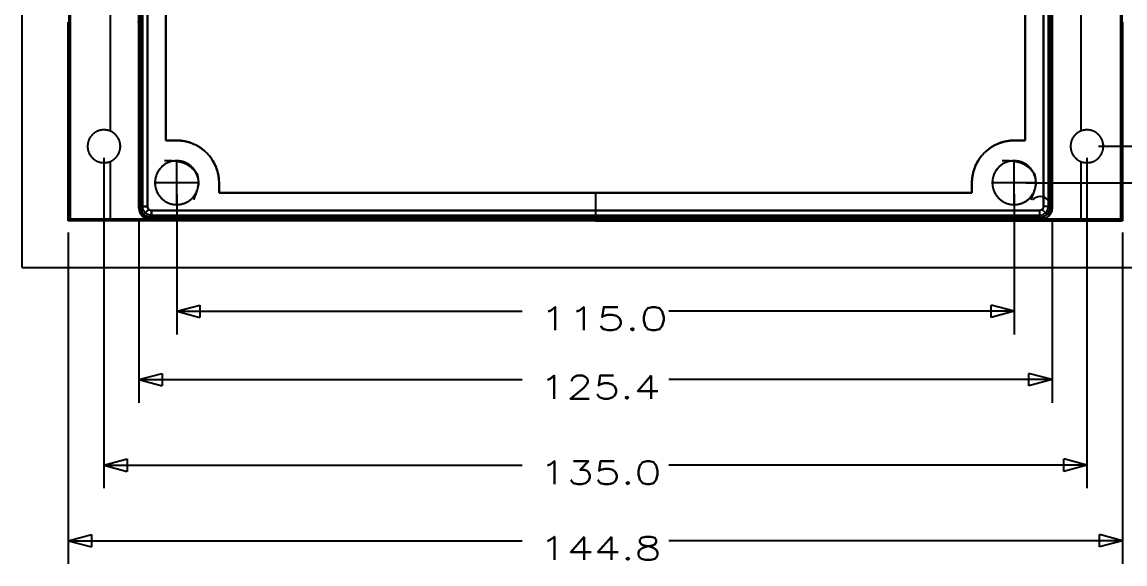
# Model space of a CAD drawing. Header units: inches. Extents: x 218 to 446, y 471 to 756.
# Drawn here: x 218.5 to 369.9, y 470.7 to 545.1 of the extents above; entities that cross this region are included whole.
import ezdxf

# ---------------------------------------------------------------- set-up
doc = ezdxf.new("R2010")
doc.units = ezdxf.units.IN
doc.layers.add('1', color=7, linetype='Continuous', true_color=0xffffff)
doc.styles.add('blockfont', font='simplex.shx')
doc.dimstyles.get("Standard").update_dxf_attribs({"dimtxt": 0.18, "dimasz": 0.18, "dimexe": 0.18, "dimexo": 0.0625, "dimgap": 0.09, "dimtad": 0, "dimtih": 1, "dimtoh": 1, "dimdec": 4, "dimzin": 0, "dimdsep": 46, "dimtxsty": 'Standard', "dimcen": 0.09, "dimadec": 0, "dimazin": 0, "dimtfac": 1, "dimtdec": 4, "dimtofl": 0, "dimtmove": 0, "dimatfit": 3, "dimfxl": 0, "dimtolj": 1, "dimtzin": 0, "dimarcsym": 0})

# ---------------------------------------------------------------- blocks, each defined once
blk = doc.blocks.new('ASSORTED_DRAFT1')
at = {"color": 7}
for p, q in [((229.71, 484.3), (232.89, 485.15)), ((232.89, 485.15), (232.89, 483.45)), ((229.71, 484.3), (232.89, 483.45))]:
    blk.add_line(p, q, dxfattribs=at)
blk = doc.blocks.new('ASSORTED_DRAFT2')
at = {"color": 7}
for p, q in [((364.71, 484.3), (361.54, 485.15)), ((361.54, 483.45), (361.54, 485.15)), ((364.71, 484.3), (361.54, 483.45))]:
    blk.add_line(p, q, dxfattribs=at)
blk = doc.blocks.new('_D0')
at = {"layer": '1', "color": 7}
for p, q in [((234.51, 517.98), (234.51, 492.86)), ((359.91, 517.98), (359.91, 492.86)), ((234.51, 496.04), (237.69, 496.89)), ((237.69, 496.89), (237.69, 495.19)), ((359.91, 496.04), (356.74, 496.89)), ((356.74, 495.19), (356.74, 496.89)), ((234.51, 496.04), (287.13, 496.04)), ((234.51, 496.04), (237.69, 495.19)), ((359.91, 496.04), (307.29, 496.04)), ((359.91, 496.04), (356.74, 495.19))]:
    blk.add_line(p, q, dxfattribs=at)
at = {"layer": '1', "color": 7, "insert": (289.52, 493.42), "char_height": 3.175, "attachment_point": 7, "line_spacing_factor": 0.903614, "style": 'blockfont'}
blk.add_mtext('\\W01.358;\\Fsimplex.shx;125.4', dxfattribs=at)
blk = doc.blocks.new('_D1')
at = {"layer": '1', "color": 7}
for p, q in [((351.81, 587.16), (387.64, 587.16)), ((384.47, 587.16), (383.61, 583.99)), ((384.47, 587.16), (384.47, 555.66)), ((384.47, 587.16), (385.32, 583.99)), ((385.32, 583.99), (383.61, 583.99)), ((384.47, 517.82), (384.47, 549.31)), ((384.47, 517.82), (383.61, 520.99)), ((383.61, 520.99), (385.32, 520.99)), ((384.47, 517.82), (385.32, 520.99)), ((371.2, 517.82), (387.64, 517.82))]:
    blk.add_line(p, q, dxfattribs=at)
at = {"layer": '1', "color": 7, "insert": (378.5, 549.88), "char_height": 3.175, "attachment_point": 7, "line_spacing_factor": 0.903614, "style": 'blockfont'}
blk.add_mtext('\\W01.350;\\Fsimplex.shx;69.3', dxfattribs=at)
blk = doc.blocks.new('_D3')
at = {"layer": '1', "color": 7}
for p, q in [((224.81, 516.23), (224.81, 470.75)), ((369.61, 516.23), (369.61, 470.75)), ((224.81, 473.92), (227.99, 474.77)), ((227.99, 474.77), (227.99, 473.07)), ((369.61, 473.92), (366.44, 474.77)), ((366.44, 473.07), (366.44, 474.77)), ((224.81, 473.92), (287.13, 473.92)), ((224.81, 473.92), (227.99, 473.07)), ((369.61, 473.92), (307.29, 473.92)), ((369.61, 473.92), (366.44, 473.07))]:
    blk.add_line(p, q, dxfattribs=at)
at = {"layer": '1', "color": 7, "insert": (289.52, 471.31), "char_height": 3.175, "attachment_point": 7, "line_spacing_factor": 0.903614, "style": 'blockfont'}
blk.add_mtext('\\W01.371;\\Fsimplex.shx;144.8', dxfattribs=at)
blk = doc.blocks.new('_D4')
at = {"layer": '1', "color": 7}
for p, q in [((239.71, 521.48), (239.71, 502.25)), ((354.71, 521.48), (354.71, 502.25)), ((239.71, 505.43), (242.89, 506.28)), ((242.89, 506.28), (242.89, 504.58)), ((354.71, 505.43), (351.54, 506.28)), ((351.54, 504.58), (351.54, 506.28)), ((239.71, 505.43), (287.13, 505.43)), ((239.71, 505.43), (242.89, 504.58)), ((354.71, 505.43), (307.29, 505.43)), ((354.71, 505.43), (351.54, 504.58))]:
    blk.add_line(p, q, dxfattribs=at)
at = {"layer": '1', "color": 7, "insert": (289.52, 502.82), "char_height": 3.175, "attachment_point": 7, "line_spacing_factor": 0.903614, "style": 'blockfont'}
blk.add_mtext('\\W01.441;\\Fsimplex.shx;115.0', dxfattribs=at)
blk = doc.blocks.new('_D8')
at = {"layer": '1', "color": 7}
for p, q in [((356.3, 603.07), (424.87, 603.07)), ((421.69, 603.07), (420.84, 599.89)), ((421.69, 603.07), (421.69, 555.66)), ((421.69, 603.07), (422.55, 599.89)), ((422.55, 599.89), (420.84, 599.89)), ((421.69, 523.07), (421.69, 549.31)), ((421.69, 523.07), (420.84, 526.24)), ((420.84, 526.24), (422.55, 526.24)), ((421.69, 523.07), (422.55, 526.24)), ((356.3, 523.07), (424.87, 523.07))]:
    blk.add_line(p, q, dxfattribs=at)
at = {"layer": '1', "color": 7, "insert": (415.73, 549.88), "char_height": 3.175, "attachment_point": 7, "line_spacing_factor": 0.903614, "style": 'blockfont'}
blk.add_mtext('\\W01.350;\\Fsimplex.shx;80.0', dxfattribs=at)

msp = doc.modelspace()

# ---------------------------------------------------------------- linework, layer by layer
at = {"layer": '1', "color": 251}
for q in [(218.46, 614.7), (375.96, 511.43)]:
    msp.add_line((218.46, 511.43), q, dxfattribs=at)
at = {"layer": '1', "color": 143}
for p, q in [((234.54, 519.59), (234.54, 606.54)), ((234.57, 519.63), (234.57, 606.51)), ((359.85, 606.51), (359.85, 519.63)), ((359.88, 519.59), (359.88, 606.54)), ((234.51, 519.57), (234.51, 519.57)), ((359.91, 519.57), (359.91, 519.57)), ((224.81, 517.82), (225.06, 518.07)), ((235.92, 518.07), (225.06, 518.07)), ((297.21, 517.82), (297.21, 518.07)), ((369.36, 518.07), (358.51, 518.07)), ((369.61, 517.82), (369.36, 518.07)), ((369.61, 517.82), (224.81, 517.82)), ((224.94, 517.94), (369.49, 517.94))]:
    msp.add_line(p, q, dxfattribs=at)
at = {"layer": '1', "color": 161}
for p, q in [((234.75, 519.28), (234.75, 606.33)), ((234.75, 519.8), (234.75, 606.33)), ((235.03, 519.28), (235.03, 606.33)), ((235.7, 606.33), (235.7, 519.8)), ((358.73, 519.8), (358.73, 606.33)), ((359.39, 606.85), (359.39, 519.8)), ((359.68, 606.85), (359.68, 519.8)), ((359.68, 606.33), (359.68, 519.8)), ((238.21, 528.87), (238.21, 583.67)), ((356.21, 583.67), (356.21, 528.87)), ((239.71, 528.87), (238.21, 528.87)), ((356.21, 528.87), (354.71, 528.87)), ((245.51, 521.67), (245.51, 523.07)), ((348.91, 523.07), (348.91, 521.67)), ((348.91, 521.67), (245.51, 521.67)), ((234.75, 519.8), (234.51, 519.57)), ((359.67, 519.8), (359.91, 519.57)), ((235.18, 518.75), (234.95, 518.51)), ((236.01, 518.07), (236.25, 518.3)), ((358.41, 518.07), (358.18, 518.3)), ((359.48, 518.51), (359.24, 518.75))]:
    msp.add_line(p, q, dxfattribs=at)
at = {"layer": '1', "color": 7}
for p, q in [((366.3, 528.07), (407.26, 528.07)), ((229.71, 526.48), (229.71, 481.13)), ((364.71, 526.48), (364.71, 481.13)), ((229.71, 484.3), (287.13, 484.3)), ((364.71, 484.3), (307.29, 484.3))]:
    msp.add_line(p, q, dxfattribs=at)
at = {"layer": '1', "color": 161}
msp.add_arc((236.25, 519.8), 0.551, 180.0701, 269.93, dxfattribs=at)
at = {"layer": '1', "color": 161, "extrusion": (0, 0, -1)}
msp.add_arc((-358.18, 519.8), 0.551, 180.0701, 269.93, dxfattribs=at)
at = {"layer": '1', "color": 161}
for centre, start_param, end_param in [((358.3, 519.66), 0.787108, 2.355648), ((236.12, 519.7), 3.927539, 5.496078)]:
    msp.add_ellipse(centre, major_axis=(1.5, 0), ratio=0.999924, start_param=start_param, end_param=end_param, dxfattribs=at)
at = {"layer": '1', "color": 143}
for points, degree in [([(224.94, 517.94), (224.94, 563.07), (224.94, 608.19)], 2), ([(225.06, 608.07), (225.06, 578.07), (225.06, 548.07), (225.06, 518.07)], 3), ([(225.06, 518.07), (225.06, 548.07), (225.06, 578.07), (225.06, 608.07)], 3), ([(369.36, 608.07), (369.36, 578.07), (369.36, 548.07), (369.36, 518.07)], 3), ([(369.36, 518.07), (369.36, 548.07), (369.36, 578.07), (369.36, 608.07)], 3), ([(369.49, 608.19), (369.49, 563.07), (369.49, 517.94)], 2), ([(230.56, 595.98), (230.56, 563.06), (230.56, 530.15)], 2), ([(363.86, 595.98), (363.86, 563.07), (363.86, 530.15)], 2), ([(224.81, 517.82), (224.81, 526.92), (224.81, 536.02), (224.81, 545.12)], 3), ([(224.81, 517.82), (224.81, 526.92), (224.81, 536.02), (224.81, 545.12)], 3), ([(234.37, 545.26), (234.51, 545.12)], 1), ([(234.37, 545.26), (234.42, 545.21), (234.47, 545.16), (234.51, 545.12)], 3), ([(234.51, 545.12), (234.51, 537.09), (234.51, 529.07), (234.51, 521.04)], 3), ([(369.61, 517.82), (369.61, 526.92), (369.61, 536.02), (369.61, 545.12)], 3), ([(369.61, 545.12), (369.61, 536.02), (369.61, 526.92), (369.61, 517.82)], 3), ([(231.95, 527.83), (231.96, 527.91), (231.96, 527.99), (231.96, 528.07)], 3), ([(230.56, 525.98), (230.56, 518.07)], 1), ([(363.86, 525.98), (363.86, 518.07)], 1), ([(234.51, 519.57), (234.54, 519.57)], 1), ([(359.88, 519.57), (359.91, 519.57)], 1), ([(359.92, 519.57), (359.92, 519.68), (359.92, 519.79), (359.92, 519.9)], 3), ([(225.06, 518.07), (224.81, 517.82)], 1), ([(236, 518.07), (225.06, 518.07)], 1), ([(235.45, 518.17), (235.63, 518.11), (235.81, 518.09), (236, 518.07)], 3), ([(236.01, 518.07), (236.01, 518.1)], 1), ([(236.01, 518.1), (236.01, 518.07)], 1), ([(358.41, 518.1), (358.41, 518.07)], 1), ([(358.41, 518.07), (358.41, 518.1)], 1), ([(369.36, 518.07), (358.43, 518.07)], 1), ([(369.61, 517.82), (369.36, 518.07)], 1), ([(297.21, 517.82), (224.81, 517.82)], 1), ([(297.21, 517.82), (369.61, 517.82)], 1)]:
    msp.add_open_spline(points, degree=degree, dxfattribs=at)
at = {"layer": '1', "color": 161}
for points, degree in [([(234.51, 519.57), (234.51, 548.57), (234.51, 577.57), (234.51, 606.57)], 3), ([(234.51, 606.57), (234.51, 577.57), (234.51, 548.57), (234.51, 519.57)], 3), ([(234.63, 519.68), (234.63, 563.07), (234.63, 606.45)], 2), ([(234.75, 606.33), (234.75, 577.49), (234.75, 548.64), (234.75, 519.8)], 3), ([(235.7, 519.8), (235.7, 606.33)], 1), ([(358.73, 606.33), (358.73, 519.8)], 1), ([(359.68, 519.8), (359.68, 548.64), (359.68, 577.49), (359.68, 606.33)], 3), ([(359.79, 606.45), (359.79, 563.07), (359.79, 519.68)], 2), ([(359.91, 519.57), (359.91, 548.57), (359.91, 577.57), (359.91, 606.57)], 3), ([(359.91, 606.57), (359.91, 577.57), (359.91, 548.57), (359.91, 519.57)], 3), ([(238.21, 583.67), (238.21, 528.87)], 1), ([(356.21, 528.87), (356.21, 583.67)], 1), ([(238.21, 528.87), (238.71, 528.87), (239.21, 528.87), (239.71, 528.87)], 3), ([(245.51, 523.07), (245.51, 524.58), (244.26, 527.61), (241.23, 528.87), (239.71, 528.87)], 3), ([(354.71, 528.87), (353.19, 528.87), (350.17, 527.61), (348.91, 524.58), (348.91, 523.07)], 3), ([(354.71, 528.87), (355.21, 528.87), (355.71, 528.87), (356.21, 528.87)], 3), ([(239.71, 520.11), (239.71, 523.07), (239.71, 526.02)], 2), ([(354.71, 520.11), (354.71, 523.07), (354.71, 526.02)], 2), ([(242.66, 523.07), (239.71, 523.07), (236.76, 523.07)], 2), ([(245.51, 523.07), (245.51, 521.67)], 1), ([(348.91, 521.67), (348.91, 523.07)], 1), ([(357.66, 523.07), (354.71, 523.07), (351.76, 523.07)], 2), ([(245.51, 521.67), (279.98, 521.67), (314.45, 521.67), (348.91, 521.67)], 3), ([(297.21, 521.67), (297.21, 519.25)], 1), ([(234.75, 519.8), (234.67, 519.72), (234.59, 519.64), (234.51, 519.57)], 3), ([(235.7, 519.8), (235.2, 519.8), (234.75, 519.8), (234.75, 519.8)], 3), ([(241.04, 520.38), (241.12, 520.41), (241.19, 520.45), (241.26, 520.49)], 3), ([(241.26, 520.49), (241.37, 520.56), (241.48, 520.64), (241.58, 520.72)], 3), ([(356.04, 520.38), (356.12, 520.41), (356.19, 520.45), (356.26, 520.49)], 3), ([(356.26, 520.49), (356.37, 520.56), (356.48, 520.64), (356.58, 520.72)], 3), ([(359.68, 519.8), (359.67, 519.8), (359.22, 519.8), (358.73, 519.8)], 3), ([(359.91, 519.57), (359.83, 519.64), (359.75, 519.72), (359.68, 519.8)], 3), ([(235.19, 518.74), (235.27, 518.82), (235.87, 519.42)], 2), ([(236.01, 518.07), (236.09, 518.14), (236.17, 518.22), (236.25, 518.3)], 3), ([(358.41, 518.07), (236.01, 518.07)], 1), ([(236.01, 518.07), (358.41, 518.07)], 1), ([(236.25, 518.3), (236.19, 518.31), (236.13, 518.31), (236.07, 518.31)], 3), ([(236.13, 518.18), (297.21, 518.18), (358.29, 518.18)], 2), ([(358.18, 519.25), (317.53, 519.25), (276.89, 519.25), (236.25, 519.25)], 3), ([(236.25, 518.3), (236.25, 518.31), (236.25, 518.51), (236.25, 519), (236.25, 519.25)], 3), ([(236.25, 519.25), (358.18, 519.25)], 1), ([(358.18, 518.58), (297.21, 518.58), (236.25, 518.58)], 2), ([(236.25, 518.3), (246.34, 518.3)], 1), ([(358.18, 518.3), (236.25, 518.3)], 1), ([(246.34, 518.3), (358.18, 518.3)], 1), ([(297.21, 518.07), (297.21, 518.18), (297.21, 518.3)], 2), ([(358.18, 519.25), (358.18, 519), (358.18, 518.51), (358.18, 518.31), (358.18, 518.3)], 3), ([(358.18, 518.3), (358.24, 518.3), (358.3, 518.31), (358.36, 518.31)], 3), ([(358.18, 518.3), (358.25, 518.22), (358.33, 518.14), (358.41, 518.07)], 3), ([(359.24, 518.74), (359.16, 518.82), (358.56, 519.42)], 2)]:
    msp.add_open_spline(points, degree=degree, dxfattribs=at)
at = {"layer": '1', "color": 143}
for points, knots in [([(234.51, 539.56), (234.51, 539.56), (234.51, 535.83), (234.51, 530.25), (234.52, 524.2), (234.51, 521.79), (234.51, 521.25), (234.51, 521.17)], [0, 0, 0, 0, 0.000077, 0.607322, 0.910945, 0.986851, 1, 1, 1, 1]), ([(231.95, 527.8), (231.96, 527.99), (231.96, 528.12), (231.96, 528.2), (231.96, 528.29), (231.95, 528.37), (231.93, 528.46), (231.91, 528.55), (231.89, 528.63), (231.87, 528.72), (231.84, 528.81), (231.79, 528.94), (231.71, 529.1), (231.6, 529.29), (231.47, 529.47), (231.32, 529.64), (231.16, 529.79), (230.98, 529.93), (230.8, 530.05), (230.6, 530.14), (230.4, 530.22), (230.19, 530.27), (229.97, 530.31), (229.67, 530.32), (229.29, 530.3), (228.87, 530.18), (228.48, 529.97), (228.13, 529.69), (227.84, 529.35), (227.62, 528.96), (227.49, 528.54), (227.45, 528.09), (227.48, 527.65), (227.6, 527.22), (227.81, 526.83), (228.09, 526.49), (228.43, 526.19), (228.82, 525.98), (229.24, 525.85), (229.65, 525.81), (230.04, 525.83), (230.39, 525.9), (230.71, 526.03), (231.01, 526.22), (231.25, 526.42), (231.43, 526.61), (231.57, 526.78), (231.68, 526.97), (231.77, 527.16), (231.85, 527.36), (231.91, 527.58), (231.95, 527.8), (231.96, 527.99), (231.96, 528.12)], [-0.048473, -0.032817, -0.016701, 0, 0.005894, 0.011836, 0.017839, 0.023914, 0.030076, 0.036335, 0.042702, 0.049188, 0.055804, 0.062558, 0.078267, 0.093813, 0.109349, 0.125028, 0.141231, 0.156964, 0.172374, 0.18762, 0.202863, 0.218265, 0.233983, 0.250166, 0.282066, 0.312681, 0.343285, 0.375151, 0.407051, 0.437667, 0.468271, 0.500137, 0.532037, 0.562653, 0.593256, 0.625122, 0.657022, 0.687638, 0.718243, 0.750108, 0.775783, 0.80048, 0.824838, 0.84952, 0.875166, 0.890677, 0.90592, 0.921043, 0.936195, 0.951527, 0.967183, 0.983299, 1, 1.005894, 1.011836, 1.017839]), ([(366.96, 527.9), (366.96, 528.04), (366.96, 528.16), (366.95, 528.25), (366.94, 528.33), (366.93, 528.42), (366.91, 528.51), (366.9, 528.59), (366.88, 528.67), (366.85, 528.75), (366.83, 528.83), (366.8, 528.91), (366.77, 528.98), (366.73, 529.06), (366.69, 529.13), (366.66, 529.2), (366.61, 529.27), (366.57, 529.34), (366.52, 529.41), (366.47, 529.47), (366.42, 529.53), (366.36, 529.6), (366.26, 529.7), (366.11, 529.83), (365.91, 529.98), (365.69, 530.1), (365.46, 530.2), (365.22, 530.27), (364.97, 530.31), (364.65, 530.32), (364.27, 530.29), (363.84, 530.17), (363.45, 529.95), (363.11, 529.67), (362.82, 529.32), (362.61, 528.94), (362.49, 528.51), (362.45, 528.07), (362.49, 527.62), (362.61, 527.2), (362.82, 526.81), (363.11, 526.47), (363.45, 526.18), (363.84, 525.97), (364.27, 525.84), (364.68, 525.81), (365.07, 525.83), (365.41, 525.91), (365.74, 526.04), (366.04, 526.23), (366.26, 526.43), (366.43, 526.6), (366.53, 526.74), (366.63, 526.89), (366.72, 527.04), (366.79, 527.21), (366.86, 527.38), (366.91, 527.55), (366.94, 527.73), (366.96, 527.9), (366.96, 528.04), (366.96, 528.16)], [-0.036322, -0.023905, -0.011831, 0, 0.00644, 0.012786, 0.019042, 0.025215, 0.031313, 0.037343, 0.043311, 0.049225, 0.055093, 0.060922, 0.066722, 0.072499, 0.078263, 0.084021, 0.089782, 0.095554, 0.101346, 0.107166, 0.113021, 0.11892, 0.124871, 0.143322, 0.161193, 0.178709, 0.196107, 0.213631, 0.231518, 0.249991, 0.281856, 0.312459, 0.343074, 0.374973, 0.406838, 0.437442, 0.468058, 0.499958, 0.531822, 0.562425, 0.593041, 0.62494, 0.656805, 0.687409, 0.718025, 0.749924, 0.775569, 0.800251, 0.824608, 0.849305, 0.874979, 0.88754, 0.89999, 0.912408, 0.924871, 0.937457, 0.950826, 0.963678, 0.976095, 0.988169, 1, 1.00644, 1.012786, 1.019042]), ([(235, 518.55), (234.99, 518.55), (234.97, 518.57), (234.93, 518.61), (234.87, 518.68), (234.82, 518.75), (234.77, 518.82), (234.73, 518.9), (234.69, 518.97), (234.66, 519.05), (234.63, 519.13), (234.61, 519.22), (234.59, 519.3), (234.58, 519.39), (234.57, 519.48), (234.57, 519.54), (234.57, 519.57)], [0, 0, 0, 0, 0.00002, 0.080118, 0.158645, 0.235862, 0.312047, 0.387488, 0.46248, 0.537326, 0.612329, 0.687791, 0.764007, 0.841266, 0.919842, 1, 1, 1, 1]), ([(359.85, 519.57), (359.85, 519.55), (359.85, 519.52), (359.85, 519.48), (359.85, 519.43), (359.84, 519.39), (359.84, 519.34), (359.83, 519.3), (359.82, 519.26), (359.81, 519.22), (359.8, 519.17), (359.79, 519.13), (359.78, 519.09), (359.76, 519.05), (359.75, 519.01), (359.73, 518.97), (359.71, 518.94), (359.69, 518.9), (359.67, 518.86), (359.65, 518.82), (359.63, 518.79), (359.6, 518.75), (359.58, 518.72), (359.55, 518.68), (359.52, 518.65), (359.49, 518.61), (359.46, 518.58), (359.44, 518.56), (359.43, 518.55)], [0, 0, 0, 0, 0.040285, 0.080144, 0.119608, 0.15871, 0.197483, 0.235962, 0.27418, 0.312174, 0.34998, 0.387635, 0.425175, 0.46264, 0.500065, 0.53749, 0.574953, 0.61249, 0.65014, 0.68794, 0.725927, 0.764136, 0.802605, 0.841366, 0.880456, 0.919907, 0.959751, 1, 1, 1, 1])]:
    msp.add_open_spline(points, degree=3, knots=knots, dxfattribs=at)
at = {"layer": '1', "color": 161}
for points, knots in [([(239.71, 528.87), (239.74, 528.87), (239.8, 528.87), (239.89, 528.86), (239.98, 528.86), (240.06, 528.86), (240.15, 528.85), (240.24, 528.84), (240.33, 528.83), (240.41, 528.82), (240.5, 528.81), (240.59, 528.8), (240.67, 528.79), (240.76, 528.77), (240.84, 528.76), (240.93, 528.74), (241.01, 528.72), (241.1, 528.7), (241.18, 528.68), (241.27, 528.65), (241.35, 528.63), (241.44, 528.6), (241.52, 528.58), (241.6, 528.55), (241.68, 528.52), (241.77, 528.49), (241.85, 528.46), (242.08, 528.36), (242.45, 528.19), (242.94, 527.9), (243.4, 527.56), (243.82, 527.17), (244.2, 526.75), (244.54, 526.29), (244.84, 525.81), (245.02, 525.41), (245.14, 525.12), (245.2, 524.96), (245.25, 524.79), (245.3, 524.62), (245.35, 524.45), (245.38, 524.28), (245.42, 524.11), (245.45, 523.94), (245.47, 523.77), (245.49, 523.59), (245.5, 523.42), (245.51, 523.24), (245.51, 523.12), (245.51, 523.07)], [0, 0, 0, 0, 0.009732, 0.019436, 0.029117, 0.038775, 0.048413, 0.058032, 0.067636, 0.077226, 0.086805, 0.096375, 0.105937, 0.115495, 0.12505, 0.134605, 0.144162, 0.153723, 0.163291, 0.172867, 0.182454, 0.192053, 0.201669, 0.211301, 0.220953, 0.230627, 0.240325, 0.250049, 0.312824, 0.375001, 0.43719, 0.500003, 0.562777, 0.624954, 0.687144, 0.749956, 0.769374, 0.788697, 0.807942, 0.827127, 0.846269, 0.865386, 0.884495, 0.903616, 0.922765, 0.94196, 0.961219, 0.98056, 1, 1, 1, 1]), ([(348.91, 523.07), (348.91, 523.1), (348.91, 523.15), (348.91, 523.24), (348.92, 523.33), (348.92, 523.42), (348.93, 523.51), (348.94, 523.59), (348.94, 523.68), (348.95, 523.77), (348.96, 523.85), (348.98, 523.94), (348.99, 524.03), (349.01, 524.11), (349.02, 524.2), (349.04, 524.28), (349.06, 524.37), (349.08, 524.45), (349.1, 524.54), (349.12, 524.62), (349.15, 524.71), (349.17, 524.79), (349.2, 524.87), (349.23, 524.96), (349.26, 525.04), (349.29, 525.12), (349.32, 525.2), (349.41, 525.43), (349.59, 525.81), (349.88, 526.29), (350.22, 526.75), (350.6, 527.17), (351.03, 527.56), (351.48, 527.9), (351.97, 528.19), (352.37, 528.38), (352.66, 528.49), (352.82, 528.55), (352.99, 528.61), (353.16, 528.65), (353.32, 528.7), (353.49, 528.74), (353.67, 528.77), (353.84, 528.8), (354.01, 528.82), (354.18, 528.84), (354.36, 528.86), (354.54, 528.86), (354.65, 528.87), (354.71, 528.87)], [0, 0, 0, 0, 0.00974, 0.019452, 0.029139, 0.038804, 0.048447, 0.058072, 0.06768, 0.077274, 0.086856, 0.096428, 0.105992, 0.115551, 0.125107, 0.134662, 0.144217, 0.153777, 0.163342, 0.172915, 0.182498, 0.192093, 0.201703, 0.21133, 0.220975, 0.230642, 0.240332, 0.250047, 0.312822, 0.374999, 0.437188, 0.500001, 0.562776, 0.624953, 0.687143, 0.749955, 0.769374, 0.788697, 0.807942, 0.827127, 0.846268, 0.865385, 0.884495, 0.903615, 0.922764, 0.94196, 0.961219, 0.98056, 1, 1, 1, 1]), ([(242.69, 522.59), (242.72, 523.07), (242.69, 523.54), (242.58, 524), (242.41, 524.43), (242.16, 524.83), (241.84, 525.19), (241.48, 525.51), (241.08, 525.76), (240.65, 525.94), (240.19, 526.04), (239.71, 526.08), (239.23, 526.04), (238.77, 525.94), (238.34, 525.76), (237.94, 525.51), (237.58, 525.19), (237.27, 524.83), (237.02, 524.43), (236.84, 524), (236.73, 523.54), (236.7, 523.07), (236.73, 522.59), (236.84, 522.13), (237.02, 521.7), (237.27, 521.3), (237.58, 520.94), (237.94, 520.62), (238.34, 520.37), (238.77, 520.19), (239.23, 520.09), (239.71, 520.05), (240.19, 520.09), (240.65, 520.19), (241.08, 520.37), (241.48, 520.62), (241.84, 520.94), (242.16, 521.3), (242.41, 521.7), (242.58, 522.13), (242.69, 522.59), (242.72, 523.07), (242.69, 523.54)], [-0.074668, -0.050321, -0.025645, 0, 0.025652, 0.050332, 0.074679, 0.099354, 0.124994, 0.150632, 0.175304, 0.199651, 0.224335, 0.249994, 0.275632, 0.300304, 0.324651, 0.349335, 0.374994, 0.400632, 0.425304, 0.449651, 0.474335, 0.499994, 0.525632, 0.550304, 0.574651, 0.599335, 0.624994, 0.650632, 0.675304, 0.699651, 0.724335, 0.749994, 0.775632, 0.800304, 0.824651, 0.849335, 0.874994, 0.90065, 0.925332, 0.949679, 0.974355, 1, 1.025652, 1.050332, 1.074679]), ([(242.71, 522.28), (242.71, 523.85), (242.06, 525.42), (239.71, 526.39), (237.36, 525.42), (236.39, 523.07), (237.36, 520.72), (239.71, 519.74), (242.06, 520.72), (242.71, 522.28), (242.71, 523.85)], [-0.25, -0.125, 0, 0, 0.125, 0.25, 0.375, 0.5, 0.625, 0.75, 0.875, 1, 1, 1.125, 1.25]), ([(357.69, 522.59), (357.72, 523.07), (357.69, 523.54), (357.58, 524), (357.41, 524.43), (357.16, 524.83), (356.84, 525.19), (356.48, 525.51), (356.08, 525.76), (355.65, 525.94), (355.19, 526.04), (354.71, 526.08), (354.23, 526.04), (353.77, 525.94), (353.34, 525.76), (352.94, 525.51), (352.58, 525.19), (352.27, 524.83), (352.02, 524.43), (351.84, 524), (351.73, 523.54), (351.7, 523.07), (351.73, 522.59), (351.84, 522.13), (352.02, 521.7), (352.27, 521.3), (352.58, 520.94), (352.94, 520.62), (353.34, 520.37), (353.77, 520.19), (354.23, 520.09), (354.71, 520.05), (355.19, 520.09), (355.65, 520.19), (356.08, 520.37), (356.48, 520.62), (356.84, 520.94), (357.16, 521.3), (357.41, 521.7), (357.58, 522.13), (357.69, 522.59), (357.72, 523.07), (357.69, 523.54)], [-0.074668, -0.050321, -0.025645, 0, 0.025652, 0.050332, 0.074679, 0.099354, 0.124994, 0.150632, 0.175304, 0.199651, 0.224335, 0.249994, 0.275632, 0.300304, 0.324651, 0.349335, 0.374994, 0.400632, 0.425304, 0.449651, 0.474335, 0.499994, 0.525632, 0.550304, 0.574651, 0.599335, 0.624994, 0.650632, 0.675304, 0.699651, 0.724335, 0.749994, 0.775632, 0.800304, 0.824651, 0.849335, 0.874994, 0.90065, 0.925332, 0.949679, 0.974355, 1, 1.025652, 1.050332, 1.074679]), ([(357.71, 522.28), (357.71, 523.85), (357.06, 525.42), (354.71, 526.39), (352.36, 525.42), (351.39, 523.07), (352.36, 520.72), (354.71, 519.74), (357.06, 520.72), (357.71, 522.28), (357.71, 523.85)], [-0.25, -0.125, 0, 0, 0.125, 0.25, 0.375, 0.5, 0.625, 0.75, 0.875, 1, 1, 1.125, 1.25]), ([(242.7, 522.73), (242.7, 522.76), (242.72, 522.93), (242.72, 523.11), (242.71, 523.26)], [0, 0, 0, 0, 0.169395, 1, 1, 1, 1]), ([(357.7, 522.73), (357.7, 522.76), (357.72, 522.93), (357.72, 523.11), (357.71, 523.26)], [0, 0, 0, 0, 0.157683, 1, 1, 1, 1]), ([(234.51, 519.57), (234.51, 519.55), (234.51, 519.52), (234.52, 519.48), (234.52, 519.44), (234.52, 519.4), (234.53, 519.36), (234.53, 519.32), (234.54, 519.28), (234.55, 519.24), (234.56, 519.2), (234.57, 519.16), (234.58, 519.13), (234.59, 519.09), (234.61, 519.05), (234.62, 519.01), (234.64, 518.97), (234.65, 518.94), (234.67, 518.9), (234.69, 518.86), (234.71, 518.83), (234.73, 518.79), (234.75, 518.76), (234.77, 518.72), (234.8, 518.69), (234.82, 518.66), (234.84, 518.63), (234.87, 518.6), (234.9, 518.56), (234.92, 518.53), (234.95, 518.51), (234.98, 518.48), (235.01, 518.45), (235.04, 518.42), (235.07, 518.4), (235.11, 518.37), (235.14, 518.35), (235.17, 518.32), (235.21, 518.3), (235.24, 518.28), (235.28, 518.26), (235.31, 518.24), (235.35, 518.22), (235.38, 518.21), (235.42, 518.19), (235.46, 518.17), (235.5, 518.16), (235.53, 518.14), (235.57, 518.13), (235.61, 518.12), (235.65, 518.11), (235.69, 518.1), (235.73, 518.09), (235.77, 518.09), (235.81, 518.08), (235.85, 518.07), (235.89, 518.07), (235.93, 518.07), (235.97, 518.07), (236, 518.07), (236.01, 518.07)], [0, 0, 0, 0, 0.017259, 0.034517, 0.051775, 0.069032, 0.086289, 0.103544, 0.1208, 0.138054, 0.155308, 0.172561, 0.189814, 0.207066, 0.224317, 0.241568, 0.258818, 0.276067, 0.293316, 0.310564, 0.327812, 0.345059, 0.362305, 0.379551, 0.396796, 0.414041, 0.431285, 0.448528, 0.465771, 0.483013, 0.500254, 0.517495, 0.534735, 0.551975, 0.569214, 0.586452, 0.60369, 0.620927, 0.638164, 0.6554, 0.672636, 0.689871, 0.707105, 0.724339, 0.741572, 0.758804, 0.776036, 0.793268, 0.810499, 0.827729, 0.844959, 0.862188, 0.879416, 0.896644, 0.913871, 0.931098, 0.948325, 0.96555, 0.982775, 1, 1, 1, 1]), ([(234.51, 519.57), (234.51, 519.55), (234.51, 519.52), (234.51, 519.47), (234.52, 519.42), (234.52, 519.38), (234.53, 519.33), (234.54, 519.29), (234.54, 519.24), (234.55, 519.2), (234.56, 519.16), (234.58, 519.12), (234.59, 519.07), (234.61, 519.03), (234.62, 518.99), (234.64, 518.95), (234.66, 518.91), (234.68, 518.87), (234.7, 518.83), (234.72, 518.79), (234.75, 518.76), (234.77, 518.72), (234.8, 518.68), (234.83, 518.64), (234.86, 518.61), (234.89, 518.57), (234.92, 518.54), (234.94, 518.52), (234.94, 518.51)], [0, 0, 0, 0, 0.040527, 0.080636, 0.120358, 0.159726, 0.198775, 0.237538, 0.27605, 0.314349, 0.35247, 0.390451, 0.428329, 0.466141, 0.503927, 0.541724, 0.57957, 0.617503, 0.655561, 0.693781, 0.7322, 0.770854, 0.809779, 0.84901, 0.88858, 0.928524, 0.968872, 1, 1, 1, 1]), ([(234.75, 519.8), (234.75, 519.8), (234.85, 519.8), (235.15, 519.8), (235.39, 519.8), (235.64, 519.8), (235.7, 519.8)], [0, 0, 0, 0, 0.470588, 0.5, 0.882353, 1, 1, 1, 1]), ([(236.25, 518.3), (236.16, 518.3), (236.02, 518.31), (235.78, 518.37), (235.57, 518.46), (235.33, 518.6), (235.09, 518.82), (234.94, 519.05), (234.85, 519.26), (234.81, 519.37), (234.77, 519.52), (234.75, 519.67), (234.75, 519.77), (234.75, 519.8)], [0, 0, 0, 0, 0.114815, 0.164833, 0.316501, 0.416839, 0.514889, 0.715767, 0.766399, 0.816723, 0.86653, 0.962981, 1, 1, 1, 1]), ([(236.07, 518.31), (235.89, 518.34), (235.71, 518.39), (235.39, 518.56), (235.25, 518.67), (235.01, 518.94), (234.91, 519.1), (234.78, 519.44), (234.75, 519.62), (234.75, 519.8)], [0, 0, 0, 0, 0.25, 0.25, 0.5, 0.5, 0.75, 0.75, 1, 1, 1, 1]), ([(236.25, 518.59), (236.06, 518.59), (235.72, 518.66), (235.19, 519.07), (235.05, 519.49), (235.03, 519.8)], [0, 0, 0, 0, 0.281248, 0.563562, 1, 1, 1, 1]), ([(236.25, 519.25), (236.24, 519.25), (236.22, 519.25), (236.19, 519.26), (236.16, 519.26), (236.13, 519.26), (236.1, 519.27), (236.07, 519.28), (236.05, 519.29), (236.02, 519.3), (236, 519.31), (235.97, 519.33), (235.95, 519.34), (235.92, 519.36), (235.9, 519.37), (235.88, 519.39), (235.85, 519.42), (235.82, 519.45), (235.79, 519.5), (235.76, 519.54), (235.74, 519.59), (235.72, 519.64), (235.71, 519.69), (235.7, 519.75), (235.7, 519.78), (235.7, 519.8)], [0, 0, 0, 0, 0.035682, 0.070656, 0.104998, 0.138788, 0.172112, 0.205057, 0.237715, 0.270181, 0.302549, 0.334916, 0.367379, 0.400033, 0.432972, 0.466287, 0.500067, 0.565348, 0.628629, 0.690477, 0.751502, 0.812336, 0.873619, 0.935975, 1, 1, 1, 1]), ([(358.73, 519.8), (358.73, 519.79), (358.73, 519.77), (358.72, 519.75), (358.72, 519.72), (358.72, 519.69), (358.71, 519.67), (358.7, 519.64), (358.7, 519.62), (358.69, 519.59), (358.68, 519.57), (358.66, 519.54), (358.65, 519.52), (358.64, 519.5), (358.62, 519.48), (358.6, 519.45), (358.58, 519.43), (358.56, 519.41), (358.53, 519.38), (358.48, 519.34), (358.44, 519.32), (358.39, 519.29), (358.34, 519.28), (358.29, 519.26), (358.23, 519.25), (358.19, 519.25), (358.18, 519.25)], [0, 0, 0, 0, 0.032245, 0.064006, 0.095351, 0.126355, 0.157092, 0.187641, 0.21808, 0.248489, 0.278948, 0.309537, 0.340335, 0.371418, 0.402862, 0.434739, 0.467118, 0.500066, 0.562982, 0.62454, 0.68535, 0.746042, 0.807252, 0.869599, 0.933668, 1, 1, 1, 1]), ([(358.18, 518.59), (358.36, 518.59), (358.7, 518.66), (359.23, 519.07), (359.37, 519.49), (359.39, 519.8)], [0, 0, 0, 0, 0.281248, 0.563562, 1, 1, 1, 1]), ([(358.18, 518.3), (358.27, 518.3), (358.4, 518.31), (358.64, 518.37), (358.86, 518.46), (359.09, 518.6), (359.33, 518.82), (359.48, 519.05), (359.58, 519.26), (359.61, 519.37), (359.65, 519.52), (359.67, 519.67), (359.68, 519.77), (359.68, 519.8)], [0, 0, 0, 0, 0.114815, 0.164834, 0.316501, 0.416839, 0.51489, 0.715768, 0.7664, 0.816724, 0.866531, 0.960904, 1, 1, 1, 1]), ([(358.36, 518.31), (358.54, 518.34), (358.71, 518.39), (359.03, 518.56), (359.18, 518.67), (359.42, 518.94), (359.51, 519.1), (359.64, 519.44), (359.67, 519.62), (359.67, 519.8)], [0, 0, 0, 0, 0.25, 0.25, 0.5, 0.5, 0.75, 0.75, 1, 1, 1, 1]), ([(359.91, 519.57), (359.91, 519.55), (359.91, 519.52), (359.91, 519.48), (359.91, 519.44), (359.9, 519.4), (359.9, 519.36), (359.89, 519.32), (359.88, 519.28), (359.87, 519.24), (359.87, 519.2), (359.86, 519.16), (359.84, 519.13), (359.83, 519.09), (359.82, 519.05), (359.8, 519.01), (359.79, 518.97), (359.77, 518.94), (359.75, 518.9), (359.74, 518.86), (359.72, 518.83), (359.7, 518.79), (359.67, 518.76), (359.65, 518.72), (359.63, 518.69), (359.6, 518.66), (359.58, 518.63), (359.55, 518.6), (359.53, 518.56), (359.5, 518.53), (359.47, 518.51), (359.44, 518.48), (359.41, 518.45), (359.38, 518.42), (359.35, 518.4), (359.32, 518.37), (359.29, 518.35), (359.25, 518.32), (359.22, 518.3), (359.18, 518.28), (359.15, 518.26), (359.11, 518.24), (359.08, 518.22), (359.04, 518.21), (359, 518.19), (358.97, 518.17), (358.93, 518.16), (358.89, 518.14), (358.85, 518.13), (358.81, 518.12), (358.77, 518.11), (358.73, 518.1), (358.69, 518.09), (358.65, 518.09), (358.61, 518.08), (358.57, 518.07), (358.53, 518.07), (358.49, 518.07), (358.45, 518.07), (358.43, 518.07), (358.41, 518.07)], [0, 0, 0, 0, 0.017259, 0.034517, 0.051775, 0.069032, 0.086288, 0.103544, 0.120799, 0.138054, 0.155308, 0.172561, 0.189813, 0.207065, 0.224317, 0.241567, 0.258817, 0.276067, 0.293316, 0.310564, 0.327811, 0.345058, 0.362305, 0.37955, 0.396795, 0.41404, 0.431284, 0.448527, 0.46577, 0.483012, 0.500253, 0.517494, 0.534734, 0.551974, 0.569213, 0.586452, 0.60369, 0.620927, 0.638163, 0.6554, 0.672635, 0.68987, 0.707104, 0.724338, 0.741571, 0.758804, 0.776036, 0.793267, 0.810498, 0.827728, 0.844958, 0.862187, 0.879416, 0.896644, 0.913871, 0.931098, 0.948324, 0.96555, 0.982775, 1, 1, 1, 1]), ([(359.68, 519.8), (359.67, 519.8), (359.58, 519.8), (359.27, 519.8), (359.03, 519.8), (358.78, 519.8), (358.73, 519.8)], [0, 0, 0, 0, 0.470588, 0.5, 0.882353, 1, 1, 1, 1]), ([(359.48, 518.51), (359.5, 518.53), (359.54, 518.58), (359.6, 518.64), (359.65, 518.72), (359.7, 518.79), (359.75, 518.87), (359.79, 518.95), (359.82, 519.03), (359.85, 519.12), (359.87, 519.2), (359.89, 519.29), (359.9, 519.38), (359.91, 519.47), (359.91, 519.53), (359.91, 519.57)], [0, 0, 0, 0, 0.071471, 0.150973, 0.229118, 0.306183, 0.382454, 0.458228, 0.533808, 0.609499, 0.685604, 0.762422, 0.840243, 0.919347, 1, 1, 1, 1]), ([(235.72, 518.09), (235.72, 518.09), (235.76, 518.08), (235.82, 518.08), (235.92, 518.07), (235.98, 518.07), (236.01, 518.07)], [0, 0, 0, 0, 0.051158, 0.361629, 0.677562, 1, 1, 1, 1]), ([(236.25, 519.25), (236.25, 519.19), (236.25, 518.95), (236.25, 518.7), (236.25, 518.4), (236.25, 518.31), (236.25, 518.3)], [0, 0, 0, 0, 0.117647, 0.5, 0.529412, 1, 1, 1, 1]), ([(297.21, 519.25), (297.21, 519.11), (297.21, 518.84), (297.21, 518.43), (297.21, 518.32), (297.21, 518.3)], [0, 0, 0, 0, 0.281557, 0.562687, 1, 1, 1, 1]), ([(358.18, 519.25), (358.18, 519.19), (358.18, 518.95), (358.18, 518.7), (358.18, 518.4), (358.18, 518.31), (358.18, 518.3)], [0, 0, 0, 0, 0.117647, 0.5, 0.529412, 1, 1, 1, 1]), ([(358.41, 518.07), (358.43, 518.07), (358.46, 518.07), (358.51, 518.07), (358.55, 518.07), (358.6, 518.08), (358.64, 518.08), (358.68, 518.09), (358.7, 518.09), (358.7, 518.09)], [0, 0, 0, 0, 0.162115, 0.322482, 0.481224, 0.63847, 0.794353, 0.949008, 1, 1, 1, 1])]:
    msp.add_open_spline(points, degree=3, knots=knots, dxfattribs=at)

# ---------------------------------------------------------------- block references
at = {"layer": '1', "color": 7}
for name in ['ASSORTED_DRAFT1', 'ASSORTED_DRAFT2']:
    msp.add_blockref(name, (0, 0), dxfattribs=at)

# ---------------------------------------------------------------- texts
at = {"layer": '1', "color": 7, "insert": (289.52, 481.69), "char_height": 3.175, "attachment_point": 7, "line_spacing_factor": 0.903614, "style": 'blockfont'}
msp.add_mtext('\\W01.371;\\Fsimplex.shx;135.0', dxfattribs=at)

# ---------------------------------------------------------------- dimensions: what is measured, and where the dimension line sits
at = {"layer": '1', "color": 7}
for base, p1, p2, picture, middle in [((414.93, 550.9), (356.3, 603.07), (356.3, 523.07), '_D8', (414.93, 550.9)), ((377.71, 550.9), (351.81, 587.16), (371.2, 517.82), '_D1', (377.71, 550.9))]:
    dim = msp.add_linear_dim(base=base, p1=p1, p2=p2, angle=90, text=' <> ', dimstyle='Standard', override={"dimtxt": 3.175, "dimasz": 3.175, "dimexe": 3.175, "dimexo": 1.5875, "dimgap": 1.5875, "dimdec": 1, "dimblk1": 'CLOSEDBLANK', "dimclrd": 7, "dimclre": 7, "dimclrt": 7, "dimtm": -0.005, "dimtdec": 3}, dxfattribs=at)
    dim.commit()
    dim.dimension.update_dxf_attribs({"geometry": picture, "text_midpoint": middle})
for base, p1, p2, picture, middle in [((288.72, 503.84), (239.71, 521.48), (354.71, 521.48), '_D4', (288.72, 503.84)), ((288.72, 494.45), (359.91, 517.98), (234.51, 517.98), '_D0', (288.72, 494.45)), ((288.72, 472.33), (369.61, 516.23), (224.81, 516.23), '_D3', (288.72, 472.33))]:
    dim = msp.add_linear_dim(base=base, p1=p1, p2=p2, text=' <> ', dimstyle='Standard', override={"dimtxt": 3.175, "dimasz": 3.175, "dimexe": 3.175, "dimexo": 1.5875, "dimgap": 1.5875, "dimdec": 1, "dimblk1": 'CLOSEDBLANK', "dimclrd": 7, "dimclre": 7, "dimclrt": 7, "dimtm": -0.005, "dimtdec": 3}, dxfattribs=at)
    dim.commit()
    dim.dimension.update_dxf_attribs({"geometry": picture, "text_midpoint": middle})

doc.saveas('drawing.dxf')
